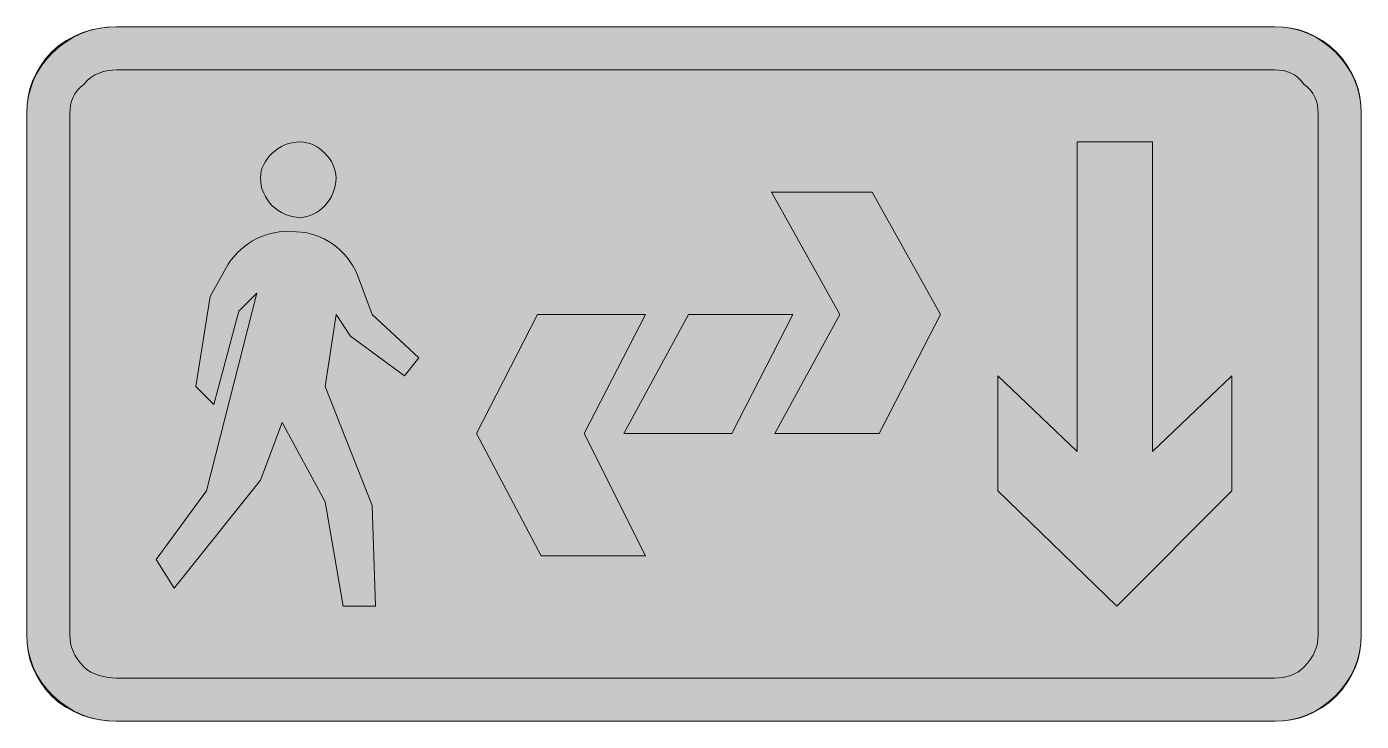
# Model space of a CAD drawing. Header units: metres. Extents: x 60 to 505, y 20 to 252.
import ezdxf

# ---------------------------------------------------------------- set-up
doc = ezdxf.new("R2010")
doc.units = ezdxf.units.M
for name, color, linetype, true_color in [('FILL_BLACK_000000', 7, 'Continuous', 0x000000), ('FILL_SILVER_C3C3C3', 7, 'Continuous', 0xc3c3c3), ('FILL_WHITE_FFFFFF', 7, 'Continuous', 0xffffff), ('STROKE_BLACK_000000', 7, 'Continuous', 0x000000)]:
    doc.layers.add(name, color=color, linetype=linetype, true_color=true_color)

msp = doc.modelspace()

# ---------------------------------------------------------------- hatches: boundary and pattern name
at = {"layer": 'FILL_BLACK_000000', "true_color": 0x000000}
h = msp.add_hatch(color=7, dxfattribs=at)
h.dxf.hatch_style = 1
h.paths.add_polyline_path([(476.55, 237.12), (477.9, 237.06), (479.23, 236.88), (480.54, 236.55), (481.8, 236.07), (483.01, 235.42), (484.14, 234.59), (485.2, 233.56), (486.15, 232.32), (487.39, 231.37), (488.42, 230.31), (489.25, 229.18), (489.9, 227.97), (490.38, 226.71), (490.71, 225.4), (490.89, 224.07), (490.95, 222.72), (490.95, 48.72), (490.89, 47.37), (490.71, 46.02), (490.38, 44.67), (489.9, 43.32), (489.25, 41.97), (488.42, 40.62), (487.39, 39.27), (486.15, 37.92), (485.2, 37.08), (484.14, 36.34), (483.01, 35.73), (481.8, 35.22), (480.54, 34.83), (479.23, 34.54), (477.9, 34.38), (476.55, 34.32), (90.15, 34.32), (88.75, 34.38), (87.28, 34.54), (85.78, 34.83), (84.3, 35.22), (82.87, 35.73), (81.54, 36.34), (80.36, 37.08), (79.35, 37.92), (78.11, 39.27), (77.08, 40.62), (76.25, 41.97), (75.6, 43.32), (75.12, 44.67), (74.79, 46.02), (74.61, 47.37), (74.55, 48.72), (74.55, 222.72), (74.61, 224.07), (74.79, 225.4), (75.12, 226.71), (75.6, 227.97), (76.25, 229.18), (77.08, 230.31), (78.11, 231.37), (79.35, 232.32), (80.36, 233.56), (81.54, 234.59), (82.87, 235.42), (84.3, 236.07), (85.78, 236.55), (87.28, 236.88), (88.75, 237.06), (90.15, 237.12), (476.55, 237.12)])
at = {"layer": 'FILL_SILVER_C3C3C3', "true_color": 0xc3c3c3}
h = msp.add_hatch(color=7, dxfattribs=at)
h.dxf.hatch_style = 1
h.paths.add_polyline_path([(308.55, 196.32), (342.15, 196.32), (364.95, 155.52), (344.55, 115.92), (309.75, 115.92), (331.35, 155.52), (308.55, 196.32)])
h = msp.add_hatch(color=7, dxfattribs=at)
h.dxf.hatch_style = 1
h.paths.add_polyline_path([(266.55, 155.52), (246.15, 115.92), (266.55, 75.12), (231.75, 75.12), (210.15, 115.92), (230.55, 155.52), (266.55, 155.52)])
h = msp.add_hatch(color=7, dxfattribs=at)
h.dxf.hatch_style = 1
h.paths.add_polyline_path([(280.95, 155.52), (315.75, 155.52), (295.35, 115.92), (259.35, 115.92), (280.95, 155.52)])
at = {"layer": 'FILL_WHITE_FFFFFF', "true_color": 0xffffff}
h = msp.add_hatch(color=7, dxfattribs=at)
h.dxf.hatch_style = 1
h.paths.add_polyline_path([(90.15, 19.92), (87.4, 20.03), (84.58, 20.39), (81.73, 21), (78.9, 21.87), (76.12, 23.03), (73.44, 24.48), (70.91, 26.24), (68.55, 28.32), (66.47, 30.62), (64.71, 33.03), (63.26, 35.51), (62.1, 38.07), (61.23, 40.68), (60.62, 43.34), (60.26, 46.02), (60.15, 48.72), (60.15, 222.72), (60.26, 225.42), (60.62, 228.1), (61.23, 230.76), (62.1, 233.37), (63.26, 235.93), (64.71, 238.41), (66.47, 240.82), (68.55, 243.12), (70.91, 245.2), (73.44, 246.96), (76.12, 248.41), (78.9, 249.57), (81.73, 250.44), (84.58, 251.05), (87.4, 251.41), (90.15, 251.52), (476.55, 251.52), (479.25, 251.41), (481.93, 251.05), (484.59, 250.44), (487.2, 249.57), (489.76, 248.41), (492.24, 246.96), (494.65, 245.2), (496.95, 243.12), (499.03, 240.82), (500.79, 238.41), (502.24, 235.93), (503.4, 233.37), (504.27, 230.76), (504.88, 228.1), (505.24, 225.42), (505.35, 222.72), (505.35, 48.72), (505.24, 46.02), (504.88, 43.34), (504.27, 40.68), (503.4, 38.07), (502.24, 35.51), (500.79, 33.03), (499.03, 30.62), (496.95, 28.32), (494.65, 26.24), (492.24, 24.48), (489.76, 23.03), (487.2, 21.87), (484.59, 21), (481.93, 20.39), (479.25, 20.03), (476.55, 19.92), (90.15, 19.92)])
h = msp.add_hatch(color=7, dxfattribs=at)
h.dxf.hatch_style = 1
h.paths.add_polyline_path([(138.22, 202.24), (138.42, 203.36), (138.75, 204.46), (139.2, 205.53), (139.76, 206.56), (140.43, 207.55), (141.19, 208.49), (142.05, 209.37), (142.99, 210.18), (144.01, 210.91), (145.1, 211.55), (146.25, 212.09), (147.46, 212.53), (148.72, 212.85), (150.02, 213.05), (151.35, 213.12), (152.47, 213.05), (153.59, 212.85), (154.69, 212.53), (155.76, 212.09), (156.79, 211.55), (157.78, 210.91), (158.72, 210.18), (159.6, 209.37), (160.41, 208.49), (161.14, 207.55), (161.78, 206.56), (162.32, 205.53), (162.76, 204.46), (163.08, 203.36), (163.28, 202.24), (163.35, 201.12), (163.28, 199.79), (163.08, 198.49), (162.76, 197.23), (162.32, 196.02), (161.78, 194.87), (161.14, 193.78), (160.41, 192.76), (159.6, 191.82), (158.72, 190.96), (157.78, 190.2), (156.79, 189.53), (155.76, 188.97), (154.69, 188.52), (153.59, 188.19), (152.47, 187.99), (151.35, 187.92), (150.02, 187.99), (148.72, 188.19), (147.46, 188.52), (146.25, 188.97), (145.1, 189.53), (144.01, 190.2), (142.99, 190.96), (142.05, 191.82), (141.19, 192.76), (140.43, 193.78), (139.76, 194.87), (139.2, 196.02), (138.75, 197.23), (138.42, 198.49), (138.22, 199.79), (138.15, 201.12), (138.22, 202.24)])
h = msp.add_hatch(color=7, dxfattribs=at)
h.dxf.hatch_style = 1
h.paths.add_polyline_path([(384.15, 135.12), (410.55, 109.92), (410.55, 213.12), (435.75, 213.12), (435.75, 109.92), (462.15, 135.12), (462.15, 96.72), (423.75, 58.32), (384.15, 96.72), (384.15, 135.12)])
h = msp.add_hatch(color=7, dxfattribs=at)
h.dxf.hatch_style = 1
h.paths.add_polyline_path([(176.55, 58.32), (165.75, 58.32), (159.75, 93.12), (145.35, 119.52), (138.15, 100.32), (109.35, 64.32), (103.35, 73.92), (120.15, 96.72), (136.95, 162.72), (130.95, 156.72), (122.55, 125.52), (116.55, 131.52), (121.35, 161.52), (127.35, 172.32), (128.29, 173.64), (129.31, 174.9), (130.41, 176.09), (131.59, 177.21), (132.83, 178.26), (134.14, 179.22), (135.52, 180.09), (136.95, 180.87), (138.44, 181.55), (139.98, 182.13), (141.57, 182.6), (143.21, 182.95), (144.89, 183.19), (146.61, 183.3), (148.36, 183.28), (150.15, 183.12), (151.72, 183.05), (153.29, 182.85), (154.84, 182.51), (156.37, 182.05), (157.88, 181.47), (159.35, 180.78), (160.77, 179.98), (162.15, 179.07), (163.47, 178.07), (164.73, 176.97), (165.92, 175.78), (167.02, 174.51), (168.05, 173.17), (168.98, 171.75), (169.82, 170.27), (170.55, 168.72), (175.35, 155.52), (190.95, 141.12), (186.15, 135.12), (168.15, 148.32), (163.35, 155.52), (159.75, 131.52), (175.35, 91.92), (176.55, 58.32)])

# ---------------------------------------------------------------- linework, layer by layer
at = {"layer": 'FILL_BLACK_000000', "lineweight": 0, "true_color": 0x000000}
msp.add_lwpolyline([(476.55, 237.12), (477.9, 237.06), (479.23, 236.88), (480.54, 236.55), (481.8, 236.07), (483.01, 235.42), (484.14, 234.59), (485.2, 233.56), (486.15, 232.32), (487.39, 231.37), (488.42, 230.31), (489.25, 229.18), (489.9, 227.97), (490.38, 226.71), (490.71, 225.4), (490.89, 224.07), (490.95, 222.72), (490.95, 48.72), (490.89, 47.37), (490.71, 46.02), (490.38, 44.67), (489.9, 43.32), (489.25, 41.97), (488.42, 40.62), (487.39, 39.27), (486.15, 37.92), (485.2, 37.08), (484.14, 36.34), (483.01, 35.73), (481.8, 35.22), (480.54, 34.83), (479.23, 34.54), (477.9, 34.38), (476.55, 34.32), (90.15, 34.32), (88.75, 34.38), (87.28, 34.54), (85.78, 34.83), (84.3, 35.22), (82.87, 35.73), (81.54, 36.34), (80.36, 37.08), (79.35, 37.92), (78.11, 39.27), (77.08, 40.62), (76.25, 41.97), (75.6, 43.32), (75.12, 44.67), (74.79, 46.02), (74.61, 47.37), (74.55, 48.72), (74.55, 222.72), (74.61, 224.07), (74.79, 225.4), (75.12, 226.71), (75.6, 227.97), (76.25, 229.18), (77.08, 230.31), (78.11, 231.37), (79.35, 232.32), (80.36, 233.56), (81.54, 234.59), (82.87, 235.42), (84.3, 236.07), (85.78, 236.55), (87.28, 236.88), (88.75, 237.06), (90.15, 237.12)], close=True, dxfattribs=at)
at = {"layer": 'FILL_SILVER_C3C3C3', "lineweight": 0, "true_color": 0xc3c3c3}
for points in [[(308.55, 196.32), (342.15, 196.32), (364.95, 155.52), (344.55, 115.92), (309.75, 115.92), (331.35, 155.52)], [(266.55, 155.52), (246.15, 115.92), (266.55, 75.12), (231.75, 75.12), (210.15, 115.92), (230.55, 155.52)], [(280.95, 155.52), (315.75, 155.52), (295.35, 115.92), (259.35, 115.92)]]:
    msp.add_lwpolyline(points, close=True, dxfattribs=at)
at = {"layer": 'FILL_WHITE_FFFFFF', "lineweight": 0, "true_color": 0xffffff}
for points in [[(90.15, 19.92), (87.4, 20.03), (84.58, 20.39), (81.73, 21), (78.9, 21.87), (76.12, 23.03), (73.44, 24.48), (70.91, 26.24), (68.55, 28.32), (66.47, 30.62), (64.71, 33.03), (63.26, 35.51), (62.1, 38.07), (61.23, 40.68), (60.62, 43.34), (60.26, 46.02), (60.15, 48.72), (60.15, 222.72), (60.26, 225.42), (60.62, 228.1), (61.23, 230.76), (62.1, 233.37), (63.26, 235.93), (64.71, 238.41), (66.47, 240.82), (68.55, 243.12), (70.91, 245.2), (73.44, 246.96), (76.12, 248.41), (78.9, 249.57), (81.73, 250.44), (84.58, 251.05), (87.4, 251.41), (90.15, 251.52), (476.55, 251.52), (479.25, 251.41), (481.93, 251.05), (484.59, 250.44), (487.2, 249.57), (489.76, 248.41), (492.24, 246.96), (494.65, 245.2), (496.95, 243.12), (499.03, 240.82), (500.79, 238.41), (502.24, 235.93), (503.4, 233.37), (504.27, 230.76), (504.88, 228.1), (505.24, 225.42), (505.35, 222.72), (505.35, 48.72), (505.24, 46.02), (504.88, 43.34), (504.27, 40.68), (503.4, 38.07), (502.24, 35.51), (500.79, 33.03), (499.03, 30.62), (496.95, 28.32), (494.65, 26.24), (492.24, 24.48), (489.76, 23.03), (487.2, 21.87), (484.59, 21), (481.93, 20.39), (479.25, 20.03), (476.55, 19.92)], [(138.22, 202.24), (138.42, 203.36), (138.75, 204.46), (139.2, 205.53), (139.76, 206.56), (140.43, 207.55), (141.19, 208.49), (142.05, 209.37), (142.99, 210.18), (144.01, 210.91), (145.1, 211.55), (146.25, 212.09), (147.46, 212.53), (148.72, 212.85), (150.02, 213.05), (151.35, 213.12), (152.47, 213.05), (153.59, 212.85), (154.69, 212.53), (155.76, 212.09), (156.79, 211.55), (157.78, 210.91), (158.72, 210.18), (159.6, 209.37), (160.41, 208.49), (161.14, 207.55), (161.78, 206.56), (162.32, 205.53), (162.76, 204.46), (163.08, 203.36), (163.28, 202.24), (163.35, 201.12), (163.28, 199.79), (163.08, 198.49), (162.76, 197.23), (162.32, 196.02), (161.78, 194.87), (161.14, 193.78), (160.41, 192.76), (159.6, 191.82), (158.72, 190.96), (157.78, 190.2), (156.79, 189.53), (155.76, 188.97), (154.69, 188.52), (153.59, 188.19), (152.47, 187.99), (151.35, 187.92), (150.02, 187.99), (148.72, 188.19), (147.46, 188.52), (146.25, 188.97), (145.1, 189.53), (144.01, 190.2), (142.99, 190.96), (142.05, 191.82), (141.19, 192.76), (140.43, 193.78), (139.76, 194.87), (139.2, 196.02), (138.75, 197.23), (138.42, 198.49), (138.22, 199.79), (138.15, 201.12)], [(176.55, 58.32), (165.75, 58.32), (159.75, 93.12), (145.35, 119.52), (138.15, 100.32), (109.35, 64.32), (103.35, 73.92), (120.15, 96.72), (136.95, 162.72), (130.95, 156.72), (122.55, 125.52), (116.55, 131.52), (121.35, 161.52), (127.35, 172.32), (128.29, 173.64), (129.31, 174.9), (130.41, 176.09), (131.59, 177.21), (132.83, 178.26), (134.14, 179.22), (135.52, 180.09), (136.95, 180.87), (138.44, 181.55), (139.98, 182.13), (141.57, 182.6), (143.21, 182.95), (144.89, 183.19), (146.61, 183.3), (148.36, 183.28), (150.15, 183.12), (151.72, 183.05), (153.29, 182.85), (154.84, 182.51), (156.37, 182.05), (157.88, 181.47), (159.35, 180.78), (160.77, 179.98), (162.15, 179.07), (163.47, 178.07), (164.73, 176.97), (165.92, 175.78), (167.02, 174.51), (168.05, 173.17), (168.98, 171.75), (169.82, 170.27), (170.55, 168.72), (175.35, 155.52), (190.95, 141.12), (186.15, 135.12), (168.15, 148.32), (163.35, 155.52), (159.75, 131.52), (175.35, 91.92)]]:
    msp.add_lwpolyline(points, close=True, dxfattribs=at)
at = {"layer": 'FILL_WHITE_FFFFFF', "lineweight": 0, "true_color": 0x000000}
msp.add_lwpolyline([(384.15, 135.12), (410.55, 109.92), (410.55, 213.12), (435.75, 213.12), (435.75, 109.92), (462.15, 135.12), (462.15, 96.72), (423.75, 58.32), (384.15, 96.72)], close=True, dxfattribs=at)
at = {"layer": 'STROKE_BLACK_000000', "lineweight": 0, "true_color": 0x000000}
msp.add_lwpolyline([(476.55, 251.52), (479.44, 251.37), (482.27, 250.92), (485, 250.2), (487.63, 249.21), (490.14, 247.98), (492.52, 246.52), (494.74, 244.84), (496.8, 242.97), (498.67, 240.91), (500.35, 238.69), (501.81, 236.31), (503.04, 233.8), (504.03, 231.17), (504.75, 228.44), (505.2, 225.61), (505.35, 222.72), (505.35, 48.72), (505.2, 45.83), (504.75, 43), (504.03, 40.27), (503.04, 37.64), (501.81, 35.13), (500.35, 32.75), (498.67, 30.53), (496.8, 28.47), (494.74, 26.6), (492.52, 24.92), (490.14, 23.46), (487.63, 22.23), (485, 21.24), (482.27, 20.52), (479.44, 20.07), (476.55, 19.92), (90.15, 19.92), (87.04, 20.07), (84.04, 20.52), (81.14, 21.24), (78.37, 22.23), (75.75, 23.46), (73.27, 24.92), (70.97, 26.6), (68.85, 28.47), (66.93, 30.53), (65.21, 32.75), (63.72, 35.13), (62.47, 37.64), (61.48, 40.27), (60.75, 43), (60.3, 45.83), (60.15, 48.72), (60.15, 222.72), (60.3, 225.61), (60.75, 228.44), (61.48, 231.17), (62.47, 233.8), (63.72, 236.31), (65.21, 238.69), (66.93, 240.91), (68.85, 242.97), (70.97, 244.84), (73.27, 246.52), (75.75, 247.98), (78.37, 249.21), (81.14, 250.2), (84.04, 250.92), (87.04, 251.37), (90.15, 251.52), (476.55, 251.52)], dxfattribs=at)

doc.saveas('drawing.dxf')
